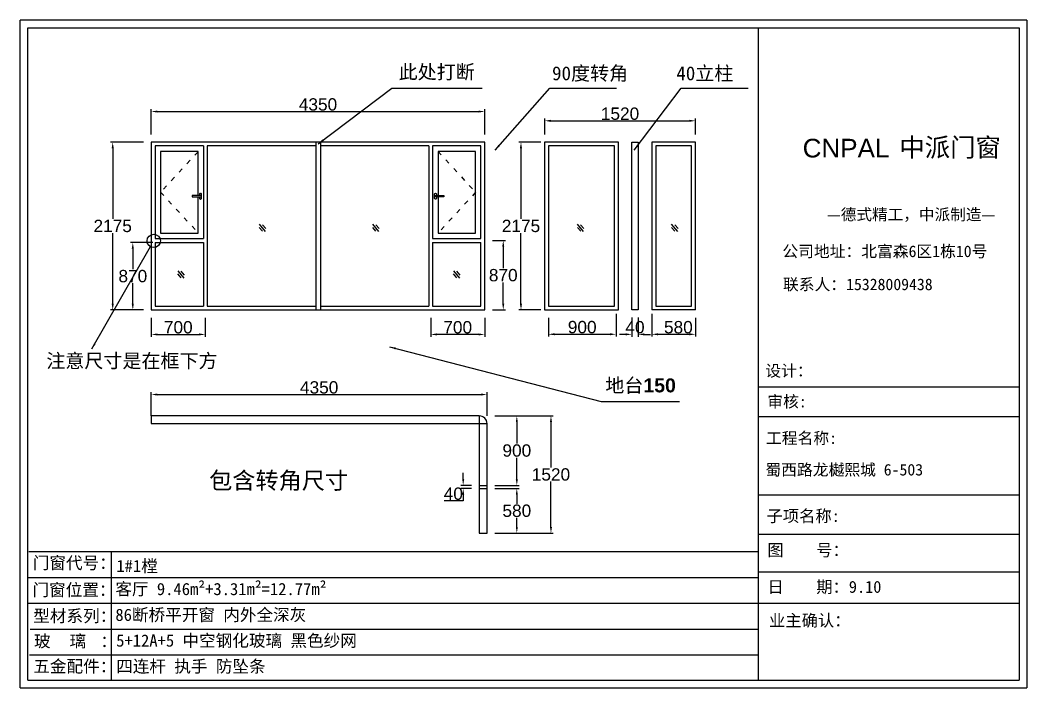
# Model space of a CAD drawing. Header units: inches. Extents: x -138455 to 599497, y -747149 to 13167.
# Drawn here: x 344289 to 357332, y -317110 to -308459 of the extents above; entities that cross this region are included whole.
import ezdxf

# ---------------------------------------------------------------- set-up
doc = ezdxf.new("R2010")
doc.units = ezdxf.units.IN
doc.header["$MEASUREMENT"] = 0
doc.header["$PDMODE"] = 35
doc.header["$PDSIZE"] = -3
doc.linetypes.add('ACAD_ISO03W100', pattern=[30, 12, -18])
doc.layers.add('0 @ 1', color=7, linetype='Continuous')
doc.styles.add('Annotative', font='arialbd.ttf')
doc.styles.add('MtXpl_', font='')
doc.styles.add('MtXpl__1', font='')
doc.styles.get("Standard").update_dxf_attribs({"font": 'arial.ttf'})
doc.styles.get('MtXpl_').set_extended_font_data('SimSun')
doc.styles.get('MtXpl__1').set_extended_font_data('SimSun', bold=True)
doc.dimstyles.get("Standard").update_dxf_attribs({"dimtxt": 80, "dimasz": 70, "dimexe": 40, "dimexo": 80, "dimgap": 0, "dimtad": 1, "dimtih": 1, "dimtoh": 1, "dimdec": 0, "dimzin": 0, "dimdsep": 46, "dimtxsty": 'Standard', "dimcen": 0.09, "dimadec": 0, "dimazin": 0, "dimtfac": 1, "dimtdec": 0, "dimtofl": 0, "dimtmove": 0, "dimatfit": 3, "dimfxl": 0, "dimtolj": 1, "dimtzin": 0, "dimarcsym": 0})

# ---------------------------------------------------------------- blocks, each defined once
blk = doc.blocks.new('*D1434')
at = {"color": 0, "lineweight": -2, "transparency": 16777216}
for p, q in [((345988, -309939), (345988, -309613)), ((350308, -309939), (350308, -309613)), ((346068, -309643), (350228, -309643))]:
    blk.add_line(p, q, dxfattribs=at)
at = {"color": 0, "transparency": 16777216}
for points in [[(346068, -309630), (346068, -309657), (345988, -309643)], [(350228, -309630), (350228, -309657), (350308, -309643)]]:
    blk.add_solid(points, dxfattribs=at)
at = {"layer": 'Defpoints', "color": 0, "transparency": 16777216}
for p in [(350308, -309643), (345988, -310039), (350308, -310039)]:
    blk.add_point(p, dxfattribs=at)
at = {"color": 0, "transparency": 16777216, "insert": (348148, -309552), "char_height": 160, "attachment_point": 5}
blk.add_mtext('\\A1;4350', dxfattribs=at)
blk = doc.blocks.new('*D1435')
at = {"color": 0, "lineweight": -2, "transparency": 16777216}
for p, q in [((345888, -310039), (345458, -310039)), ((345488, -310119), (345488, -311035)), ((345488, -312134), (345488, -311218)), ((345888, -312214), (345458, -312214))]:
    blk.add_line(p, q, dxfattribs=at)
at = {"color": 0, "transparency": 16777216}
for points in [[(345475, -310119), (345502, -310119), (345488, -310039)], [(345475, -312134), (345502, -312134), (345488, -312214)]]:
    blk.add_solid(points, dxfattribs=at)
at = {"layer": 'Defpoints', "color": 0, "transparency": 16777216}
for p in [(345988, -310039), (345488, -312214), (345988, -312214)]:
    blk.add_point(p, dxfattribs=at)
at = {"color": 0, "transparency": 16777216, "insert": (345488, -311126), "char_height": 160, "attachment_point": 5}
blk.add_mtext('\\A1;2175', dxfattribs=at)
blk = doc.blocks.new('*D1436')
at = {"color": 0, "lineweight": -2, "transparency": 16777216}
for p, q in [((345988, -312314), (345988, -312561)), ((346688, -312314), (346688, -312561)), ((346068, -312531), (346608, -312531))]:
    blk.add_line(p, q, dxfattribs=at)
at = {"color": 0, "transparency": 16777216}
for points in [[(346068, -312518), (346068, -312544), (345988, -312531)], [(346608, -312518), (346608, -312544), (346688, -312531)]]:
    blk.add_solid(points, dxfattribs=at)
at = {"layer": 'Defpoints', "color": 0, "transparency": 16777216}
for p in [(345988, -312214), (346688, -312214), (346688, -312531)]:
    blk.add_point(p, dxfattribs=at)
at = {"color": 0, "transparency": 16777216, "insert": (346338, -312439), "char_height": 160, "attachment_point": 5}
blk.add_mtext('\\A1;700', dxfattribs=at)
blk = doc.blocks.new('*D1437')
at = {"color": 0, "lineweight": -2, "transparency": 16777216}
for p, q in [((349608, -312314), (349608, -312561)), ((350308, -312314), (350308, -312561)), ((350228, -312531), (349688, -312531))]:
    blk.add_line(p, q, dxfattribs=at)
at = {"color": 0, "transparency": 16777216}
for points in [[(349688, -312518), (349688, -312544), (349608, -312531)], [(350228, -312518), (350228, -312544), (350308, -312531)]]:
    blk.add_solid(points, dxfattribs=at)
at = {"layer": 'Defpoints', "color": 0, "transparency": 16777216}
for p in [(349608, -312214), (350308, -312214), (349608, -312531)]:
    blk.add_point(p, dxfattribs=at)
at = {"color": 0, "transparency": 16777216, "insert": (349958, -312439), "char_height": 160, "attachment_point": 5}
blk.add_mtext('\\A1;700', dxfattribs=at)
blk = doc.blocks.new('123as')
at = {"color": 0}
for p, q in [((90189, 51387), (90252, 51462)), ((90194, 51330), (90312, 51470)), ((90251, 51335), (90314, 51410))]:
    blk.add_line(p, q, dxfattribs=at)
blk = doc.blocks.new('dzcs')
blk.add_lwpolyline([(142096, -3328), (142196, -3328, 0.414214), (142206, -3318), (142206, -3318, 0.414214), (142196, -3308), (142096, -3308, 0.414214), (142086, -3318), (142086, -3318, 0.414214)], format="xyb", close=True)
blk.add_lwpolyline([(142182, -3328), (142182, -3342, 0.414214), (142196, -3355), (142196, -3355, 0.414214), (142209, -3342), (142209, -3294, 0.414214), (142196, -3280), (142196, -3280, 0.414214), (142182, -3294), (142182, -3308)], format="xyb")
blk = doc.blocks.new('*D1438')
at = {"color": 0, "lineweight": -2, "transparency": 16777216}
for p, q in [((351033, -310039), (350748, -310039)), ((350778, -310119), (350778, -311035)), ((350778, -312134), (350778, -311218)), ((351033, -312214), (350748, -312214))]:
    blk.add_line(p, q, dxfattribs=at)
at = {"color": 0, "transparency": 16777216}
for points in [[(350764, -310119), (350791, -310119), (350778, -310039)], [(350764, -312134), (350791, -312134), (350778, -312214)]]:
    blk.add_solid(points, dxfattribs=at)
at = {"layer": 'Defpoints', "color": 0, "transparency": 16777216}
for p in [(351133, -310039), (350778, -312214), (351133, -312214)]:
    blk.add_point(p, dxfattribs=at)
at = {"color": 0, "transparency": 16777216, "insert": (350778, -311126), "char_height": 160, "attachment_point": 5}
blk.add_mtext('\\A1;2175', dxfattribs=at)
blk = doc.blocks.new('*D1456')
at = {"color": 0, "lineweight": -2, "transparency": 16777216}
for p, q in [((346009, -311339), (345719, -311339)), ((345749, -311419), (345749, -311685)), ((345749, -312134), (345749, -311868)), ((345888, -312214), (345719, -312214))]:
    blk.add_line(p, q, dxfattribs=at)
at = {"color": 0, "transparency": 16777216}
for points in [[(345735, -311419), (345762, -311419), (345749, -311339)], [(345735, -312134), (345762, -312134), (345749, -312214)]]:
    blk.add_solid(points, dxfattribs=at)
at = {"layer": 'Defpoints', "color": 0, "transparency": 16777216}
for p in [(346109, -311339), (345749, -312214), (345988, -312214)]:
    blk.add_point(p, dxfattribs=at)
at = {"color": 0, "transparency": 16777216, "insert": (345749, -311776), "char_height": 160, "attachment_point": 5}
blk.add_mtext('\\A1;870', dxfattribs=at)
blk = doc.blocks.new('*D1457')
at = {"color": 0, "lineweight": -2, "transparency": 16777216}
for p, q in [((351085, -309939), (351085, -309733)), ((351165, -309763), (352958, -309763)), ((353038, -309939), (353038, -309733))]:
    blk.add_line(p, q, dxfattribs=at)
at = {"color": 0, "transparency": 16777216}
for points in [[(351165, -309750), (351165, -309777), (351085, -309763)], [(352958, -309750), (352958, -309777), (353038, -309763)]]:
    blk.add_solid(points, dxfattribs=at)
at = {"layer": 'Defpoints', "color": 0, "transparency": 16777216}
for p in [(353038, -309763), (351085, -310039), (353038, -310039)]:
    blk.add_point(p, dxfattribs=at)
at = {"color": 0, "transparency": 16777216, "insert": (352061, -309672), "char_height": 160, "width": 462.65, "attachment_point": 5}
blk.add_mtext('\\A1;1520', dxfattribs=at)
blk = doc.blocks.new('*D1458')
at = {"color": 0, "lineweight": -2, "transparency": 16777216}
for p, q in [((351133, -312314), (351133, -312559)), ((352009, -312264), (352009, -312559)), ((351213, -312529), (351929, -312529))]:
    blk.add_line(p, q, dxfattribs=at)
at = {"color": 0, "transparency": 16777216}
for points in [[(351213, -312515), (351213, -312542), (351133, -312529)], [(351929, -312515), (351929, -312542), (352009, -312529)]]:
    blk.add_solid(points, dxfattribs=at)
at = {"layer": 'Defpoints', "color": 0, "transparency": 16777216}
for p in [(351133, -312214), (352009, -312164), (352009, -312529)]:
    blk.add_point(p, dxfattribs=at)
at = {"color": 0, "transparency": 16777216, "insert": (351571, -312437), "char_height": 160, "width": 43.12, "attachment_point": 5}
blk.add_mtext('\\A1;900', dxfattribs=at)
blk = doc.blocks.new('*D1459')
at = {"color": 0, "lineweight": -2, "transparency": 16777216}
for p, q in [((352474, -312264), (352474, -312559)), ((353038, -312314), (353038, -312559)), ((352554, -312529), (352958, -312529))]:
    blk.add_line(p, q, dxfattribs=at)
at = {"color": 0, "transparency": 16777216}
for points in [[(352554, -312516), (352554, -312543), (352474, -312529)], [(352958, -312516), (352958, -312543), (353038, -312529)]]:
    blk.add_solid(points, dxfattribs=at)
at = {"layer": 'Defpoints', "color": 0, "transparency": 16777216}
for p in [(352474, -312164), (353038, -312214), (353038, -312529)]:
    blk.add_point(p, dxfattribs=at)
at = {"color": 0, "transparency": 16777216, "insert": (352817, -312438), "char_height": 160, "attachment_point": 5}
blk.add_mtext('\\A1;580', dxfattribs=at)
blk = doc.blocks.new('*D1460')
at = {"color": 0, "lineweight": -2, "transparency": 16777216}
for p, q in [((350438, -313586), (351196, -313586)), ((351166, -313666), (351166, -314255)), ((351166, -315026), (351166, -314438)), ((350438, -315106), (351196, -315106))]:
    blk.add_line(p, q, dxfattribs=at)
at = {"color": 0, "transparency": 16777216}
for points in [[(351153, -313666), (351180, -313666), (351166, -313586)], [(351153, -315026), (351180, -315026), (351166, -315106)]]:
    blk.add_solid(points, dxfattribs=at)
at = {"layer": 'Defpoints', "color": 0, "transparency": 16777216}
for p in [(350338, -313586), (350338, -315106), (351166, -315106)]:
    blk.add_point(p, dxfattribs=at)
at = {"color": 0, "transparency": 16777216, "insert": (351166, -314346), "char_height": 160, "attachment_point": 5}
blk.add_mtext('\\A1;1520', dxfattribs=at)
blk = doc.blocks.new('*D1461')
at = {"color": 0, "lineweight": -2, "transparency": 16777216}
for p, q in [((350438, -313586), (350754, -313586)), ((350724, -313666), (350724, -313945)), ((350724, -314406), (350724, -314128)), ((350438, -314486), (350754, -314486))]:
    blk.add_line(p, q, dxfattribs=at)
at = {"color": 0, "transparency": 16777216}
for points in [[(350711, -313666), (350737, -313666), (350724, -313586)], [(350711, -314406), (350737, -314406), (350724, -314486)]]:
    blk.add_solid(points, dxfattribs=at)
at = {"layer": 'Defpoints', "color": 0, "transparency": 16777216}
for p in [(350338, -313586), (350338, -314486), (350724, -314486)]:
    blk.add_point(p, dxfattribs=at)
at = {"color": 0, "transparency": 16777216, "insert": (350724, -314036), "char_height": 160, "attachment_point": 5}
blk.add_mtext('\\A1;900', dxfattribs=at)
blk = doc.blocks.new('*D1462')
at = {"color": 0, "lineweight": -2, "transparency": 16777216}
for p, q in [((350438, -314526), (350754, -314526)), ((350724, -314606), (350724, -314725)), ((350724, -315026), (350724, -314908)), ((350438, -315106), (350754, -315106))]:
    blk.add_line(p, q, dxfattribs=at)
at = {"color": 0, "transparency": 16777216}
for points in [[(350711, -314606), (350737, -314606), (350724, -314526)], [(350711, -315026), (350737, -315026), (350724, -315106)]]:
    blk.add_solid(points, dxfattribs=at)
at = {"layer": 'Defpoints', "color": 0, "transparency": 16777216}
for p in [(350338, -314526), (350338, -315106), (350724, -315106)]:
    blk.add_point(p, dxfattribs=at)
at = {"color": 0, "transparency": 16777216, "insert": (350724, -314816), "char_height": 160, "attachment_point": 5}
blk.add_mtext('\\A1;580', dxfattribs=at)
blk = doc.blocks.new('*D1463')
at = {"color": 0, "lineweight": -2, "transparency": 16777216}
for p, q in [((350029, -314406), (350029, -314326)), ((350138, -314486), (349999, -314486)), ((350138, -314526), (349999, -314526)), ((350029, -314686), (349784, -314686)), ((350029, -314606), (350029, -314686))]:
    blk.add_line(p, q, dxfattribs=at)
at = {"color": 0, "transparency": 16777216}
for points in [[(350016, -314406), (350042, -314406), (350029, -314486)], [(350016, -314606), (350042, -314606), (350029, -314526)]]:
    blk.add_solid(points, dxfattribs=at)
at = {"layer": 'Defpoints', "color": 0, "transparency": 16777216}
for p in [(350029, -314526), (350238, -314486), (350238, -314526)]:
    blk.add_point(p, dxfattribs=at)
at = {"color": 0, "transparency": 16777216, "insert": (349901, -314595), "char_height": 160, "attachment_point": 5}
blk.add_mtext('\\A1;40', dxfattribs=at)
blk = doc.blocks.new('*D1466')
at = {"color": 0, "lineweight": -2, "transparency": 16777216}
for p, q in [((345988, -313586), (345988, -313280)), ((350338, -313586), (350338, -313280)), ((346068, -313310), (350258, -313310))]:
    blk.add_line(p, q, dxfattribs=at)
at = {"color": 0, "transparency": 16777216}
for points in [[(346068, -313296), (346068, -313323), (345988, -313310)], [(350258, -313296), (350258, -313323), (350338, -313310)]]:
    blk.add_solid(points, dxfattribs=at)
at = {"layer": 'Defpoints', "color": 0, "transparency": 16777216}
for p in [(350338, -313310), (345988, -313686), (350338, -313686)]:
    blk.add_point(p, dxfattribs=at)
at = {"color": 0, "transparency": 16777216, "insert": (348163, -313218), "char_height": 160, "attachment_point": 5}
blk.add_mtext('\\A1;4350', dxfattribs=at)
blk = doc.blocks.new('*D1477')
at = {"color": 0, "lineweight": -2, "transparency": 16777216}
for p, q in [((350408, -311314), (350578, -311314)), ((350548, -311394), (350548, -311672)), ((350548, -312134), (350548, -311856)), ((350408, -312214), (350578, -312214))]:
    blk.add_line(p, q, dxfattribs=at)
at = {"color": 0, "transparency": 16777216}
for points in [[(350535, -311394), (350561, -311394), (350548, -311314)], [(350535, -312134), (350561, -312134), (350548, -312214)]]:
    blk.add_solid(points, dxfattribs=at)
at = {"layer": 'Defpoints', "color": 0, "transparency": 16777216}
for p in [(350308, -311314), (350308, -312214), (350548, -312214)]:
    blk.add_point(p, dxfattribs=at)
at = {"color": 0, "transparency": 16777216, "insert": (350548, -311764), "char_height": 160, "attachment_point": 5}
blk.add_mtext('\\A1;870', dxfattribs=at)
blk = doc.blocks.new('*D1478')
at = {"color": 0, "lineweight": -2, "transparency": 16777216}
for p, q in [((352216, -312313), (352216, -312560)), ((352295, -312313), (352295, -312560)), ((352136, -312530), (352056, -312530)), ((352375, -312530), (352455, -312530))]:
    blk.add_line(p, q, dxfattribs=at)
at = {"color": 0, "transparency": 16777216}
for points in [[(352136, -312517), (352136, -312543), (352216, -312530)], [(352375, -312517), (352375, -312543), (352295, -312530)]]:
    blk.add_solid(points, dxfattribs=at)
at = {"layer": 'Defpoints', "color": 0, "transparency": 16777216}
for p in [(352216, -312213), (352295, -312213), (352295, -312530)]:
    blk.add_point(p, dxfattribs=at)
at = {"color": 0, "transparency": 16777216, "insert": (352255, -312438), "char_height": 160, "attachment_point": 5}
blk.add_mtext('\\A1;40', dxfattribs=at)

msp = doc.modelspace()

# ---------------------------------------------------------------- linework, layer by layer
for p, q in [((357331.9, -308459), (344289, -308459)), ((344289, -317109.9), (344289, -308459)), ((357331.9, -308459), (357331.9, -317109.9)), ((344389, -308559), (357231.9, -308559)), ((344389, -317009.9), (344389, -308559)), ((353848.8, -308559), (353848.8, -317009.9)), ((357231.9, -308559), (357231.9, -317009.9)), ((350308.4, -310038.9), (345988.4, -310038.9)), ((345988.4, -310038.9), (345988.4, -312213.9)), ((346593.4, -310158.9), (346108.4, -310158.9)), ((346108.4, -310158.9), (346108.4, -311218.9)), ((346593.4, -310730), (346593.4, -310158.9)), ((346663.4, -310088.9), (346663.4, -311288.9)), ((346713.4, -310088.9), (346713.4, -312163.9)), ((348118.4, -310038.9), (348118.4, -312213.9)), ((348178.4, -310038.9), (348178.4, -312213.9)), ((349583.4, -310088.9), (349583.4, -312163.9)), ((349633.4, -310088.9), (349633.4, -311288.9)), ((350308.4, -312213.9), (350308.4, -310038.9)), ((351084.5, -310038.9), (351084.5, -312213.9)), ((351990.6, -310038.9), (351084.5, -310038.9)), ((351990.6, -310088.9), (351134.5, -310088.9)), ((351134.5, -310088.9), (351134.5, -312163.9)), ((352040.6, -310038.9), (351961.3, -310038.9)), ((351990.6, -312163.9), (351990.6, -310088.9)), ((352040.6, -312213.9), (352040.6, -310038.9)), ((352215.8, -312213.4), (352215.8, -310038.4)), ((352215.8, -310038.4), (352295.1, -310038.4)), ((352295.1, -310038.4), (352295.1, -312213.4)), ((353038, -310038.9), (352474.1, -310038.9)), ((352474.1, -310038.9), (352474.1, -312213.9)), ((352988, -310088.9), (352524.1, -310088.9)), ((352524.1, -310088.9), (352524.1, -312163.9)), ((352988, -312163.9), (352988, -310088.9)), ((353038, -312213.9), (353038, -310038.9)), ((346593.4, -311218.9), (346593.4, -310750)), ((346038.4, -311288.9), (346663.4, -311288.9)), ((346108.4, -311218.9), (346593.4, -311218.9)), ((349633.4, -311288.9), (350258.4, -311288.9)), ((346038.4, -311338.9), (346663.4, -311338.9)), ((346663.4, -311338.9), (346663.4, -312163.9)), ((349633.4, -311338.9), (349633.4, -312163.9)), ((349633.4, -311338.9), (350258.4, -311338.9)), ((345988.4, -312213.9), (350308.4, -312213.9)), ((351084.5, -312213.9), (351961.3, -312213.9)), ((351134.5, -312163.9), (351990.6, -312163.9)), ((351961.3, -312213.9), (352040.6, -312213.9)), ((352295.1, -312213.4), (352215.8, -312213.4)), ((353038, -312213.9), (352474.1, -312213.9)), ((352524.1, -312163.9), (352988, -312163.9)), ((353848.8, -313211.7), (357231.9, -313211.7)), ((350237.7, -313586.4), (350237.7, -315106.4)), ((353848.8, -313592.1), (357231.9, -313592.1)), ((350237.7, -314486.4), (350337.7, -314486.4)), ((350237.7, -314526.4), (350337.7, -314526.4)), ((353848.8, -314608.5), (357231.9, -314608.5)), ((350237.7, -315106.4), (350337.7, -315106.4)), ((353848.8, -315118.3), (357231.9, -315118.3)), ((344401.1, -315344.7), (353848.8, -315344.7)), ((345469, -315344.7), (345469, -317013.7)), ((353848.8, -315605.6), (357231.9, -315605.6)), ((344389, -315678.5), (353848.8, -315678.5)), ((344389, -316012.3), (353848.8, -316012.3)), ((353848.8, -316012.3), (357231.9, -316012.3)), ((344418.1, -316350.8), (353848.8, -316350.8)), ((344408.2, -316679.9), (353848.8, -316679.9)), ((344389, -317009.9), (357231.9, -317009.9)), ((344289, -317109.9), (357331.9, -317109.9))]:
    msp.add_line(p, q)
for points in [[(346663.4, -310088.9), (346038.4, -310088.9), (346038.4, -311288.9)], [(348118.4, -310088.9), (346713.4, -310088.9)], [(349583.4, -310088.9), (348178.4, -310088.9)], [(350258.4, -311288.9), (350258.4, -310088.9), (349633.4, -310088.9)], [(349703.4, -311218.9), (350188.4, -311218.9), (350188.4, -310158.9), (349703.4, -310158.9), (349703.4, -310730)], [(349703.4, -310750), (349703.4, -311218.9)], [(346038.4, -311338.9), (346038.4, -312163.9), (346663.4, -312163.9)], [(349633.4, -312163.9), (350258.4, -312163.9), (350258.4, -311338.9)], [(346713.4, -312163.9), (348118.4, -312163.9)], [(348178.4, -312163.9), (349583.4, -312163.9)]]:
    msp.add_lwpolyline(points)
at = {"linetype": 'ACAD_ISO03W100', "ltscale": 5}
for points in [[(349703.4, -310158.9), (350188.4, -310688.9), (349703.4, -311218.9)], [(346593.4, -310164.5), (346108.4, -310688.9), (346593.4, -311213.2)]]:
    msp.add_lwpolyline(points, dxfattribs=at)
msp.add_lwpolyline([(350337.7, -315106.4), (350337.7, -313686.4, 0.4142136), (350237.7, -313586.4), (345987.7, -313586.4), (345987.7, -313686.4), (350337.7, -313686.4)], format="xyb")
msp.add_circle((346019.5, -311319), 86)

# ---------------------------------------------------------------- block references
msp.add_blockref('dzcs', (204430.6, -307422.2))
at = {"xscale": -1}
msp.add_blockref('dzcs', (491866.1, -307422.2), dxfattribs=at)
at = {"xscale": -0.6684526412304121, "yscale": 0.6684526412304121, "zscale": 0.6684526412304121}
for p in [(407757.3, -345509.7), (409227.8, -345509.7), (411880.2, -345509.7), (413099.3, -345509.7), (406704.7, -346111.6), (410275.1, -346111.6)]:
    msp.add_blockref('123as', p, dxfattribs=at)

# ---------------------------------------------------------------- texts
msp.add_text('CNPAL', height=241.23).set_placement((354427.3, -310238))
for s, height, style, p in [('中派门窗', 241.23, 'MtXpl_', (355679.8, -310228)), ('—德式精工，中派制造—', 148.451, 'MtXpl_', (354740.5, -311051.2)), ('公司地址：北富森6区1栋10号', 149.879, 'MtXpl_', (354164, -311528.7)), ('联系人：15328009438', 149.879, 'MtXpl_', (354172.2, -311957.2)), ('设计：', 149.88, 'MtXpl_', (353943.2, -313076.6)), ('审核:', 149.88, 'MtXpl_', (353968.9, -313475.8)), ('工程名称:', 149.88, 'MtXpl_', (353952.2, -313949.1)), ('蜀西路龙樾熙城 6-503', 149.879, 'MtXpl_', (353944.7, -314358.6)), ('子项名称:', 154.88, 'MtXpl_', (353958.2, -314959.8)), ('图    号：', 154.88, 'MtXpl_', (353969.8, -315402.8)), ('1#1樘', 157.8, 'MtXpl__1', (345535.7, -315609.7)), ('客厅 9.46m²+3.31m²=12.77m²', 157.8, 'MtXpl__1', (345522.8, -315908.2)), ('日    期：9.10', 154.877, 'MtXpl_', (353970.4, -315878.7)), ('86断桥平开窗 内外全深灰 ', 157.8, 'MtXpl__1', (345522.8, -316242)), ('业主确认：', 154.88, 'MtXpl_', (353991.1, -316314.1)), ('5+12A+5 中空钢化玻璃 黑色纱网 ', 157.8, 'MtXpl__1', (345533.2, -316575.8)), ('四连杆 执手 防坠条 ', 157.8, 'MtXpl__1', (345533.2, -316909.6))]:
    msp.add_text(s, height=height, dxfattribs=dict(style=style)).set_placement(p)
at = {"layer": '0 @ 1', "style": 'Annotative'}
for s, p in [('门窗代号：', (344452.3, -315569.6)), ('门窗位置：', (344448.9, -315918.8)), ('型材系列：', (344458.8, -316256.6)), ('玻    璃   ：', (344469, -316582.6)), ('五金配件：', (344459.1, -316908.9))]:
    msp.add_text(s, height=157.8, dxfattribs=at).set_placement(p)
at = {"layer": '0 @ 1', "attachment_point": 1, "style": 'Annotative'}
for s, width, insert, char_height in [('{\\fSimSun|b1|i0|c134|p2;此处打断}', 1585.133, (349192.8, -309040.2), 180.693), ('{\\fSimSun|b1|i0|c134|p2;90度转角}', 1585.133, (351180.5, -309057.6), 180.693), ('{\\fSimSun|b1|i0|c134|p2;40立柱}', 1585.133, (352790.3, -309057.6), 180.693), ('{\\fSimSun|b1|i0|c134|p2;注意尺寸是在框下方}', 2383.5, (344628.5, -312782.5), 180.693), ('{\\fSimSun|b1|i0|c134|p2;地台}150', 959.306, (351870.4, -313100.8), 180.693), ('{\\fSimSun|b1|i0|c134|p2;包含转角尺寸}', 2496, (346737.5, -314313), 220)]:
    msp.add_mtext_dynamic_manual_height_columns(s, width=width, gutter_width=903.5, heights=[0], dxfattribs=dict(at, insert=insert, char_height=char_height))

# ---------------------------------------------------------------- dimensions: what is measured, and where the dimension line sits
for base, p1, p2, text, picture, middle in [((350308.4, -309643.4), (345988.4, -310038.9), (350308.4, -310038.9), '4350', '*D1434', (348148.4, -309643.4)), ((352295.1, -312530), (352215.8, -312213.4), (352295.1, -312213.4), '40', '*D1478', (352255.5, -312530)), ((353038, -312529.5), (352474.1, -312163.9), (353038, -312213.9), '580', '*D1459', (352817.4, -312529.5))]:
    dim = msp.add_linear_dim(base=base, p1=p1, p2=p2, text=text, dimstyle='Standard', override={"dimtxt": 160, "dimasz": 80, "dimexe": 30, "dimexo": 100, "dimgap": 10})
    dim.commit()
    dim.dimension.update_dxf_attribs({"geometry": picture, "text_midpoint": middle, "dimtype": 160})
for base, p1, p2, text, picture, middle in [((353038, -309763.4), (351084.5, -310038.9), (353038, -310038.9), '1520', '*D1457', (352061.3, -309671.7)), ((352009.3, -312528.6), (351132.5, -312213.9), (352009.3, -312163.9), '900', '*D1458', (351570.9, -312436.9))]:
    dim = msp.add_linear_dim(base=base, p1=p1, p2=p2, text=text, dimstyle='Standard', override={"dimtxt": 160, "dimasz": 80, "dimexe": 30, "dimexo": 100, "dimgap": 10})
    dim.commit()
    dim.dimension.update_dxf_attribs({"geometry": picture, "text_midpoint": middle})
for base, p1, p2, angle, picture, middle in [((345488.2, -312213.9), (345988.4, -310038.9), (345988.4, -312213.9), 90, '*D1435', (345488.2, -311126.4)), ((350777.8, -312213.9), (351132.5, -310038.9), (351132.5, -312213.9), 90, '*D1438', (350777.8, -311126.4)), ((349608.4, -312530.9), (350308.4, -312213.9), (349608.4, -312213.9), 180, '*D1437', (349958.4, -312439.2)), ((350723.9, -314486.4), (350337.7, -313586.4), (350337.7, -314486.4), 90, '*D1461', (350723.9, -314036.4)), ((350028.9, -314526.4), (350237.7, -314486.4), (350237.7, -314526.4), 90, '*D1463', (349901.4, -314594.7)), ((350723.9, -315106.4), (350337.7, -314526.4), (350337.7, -315106.4), 90, '*D1462', (350723.9, -314816.4))]:
    dim = msp.add_linear_dim(base=base, p1=p1, p2=p2, angle=angle, dimstyle='Standard', override={"dimtxt": 160, "dimasz": 80, "dimexe": 30, "dimexo": 100, "dimgap": 10})
    dim.commit()
    dim.dimension.update_dxf_attribs({"geometry": picture, "text_midpoint": middle})
for base, p1, p2, picture, middle in [((350548.2, -312213.9), (350308.4, -311313.9), (350308.4, -312213.9), '*D1477', (350548.2, -311763.9)), ((345748.6, -312213.9), (346109, -311338.9), (345988.4, -312213.9), '*D1456', (345748.6, -311776.4))]:
    dim = msp.add_linear_dim(base=base, p1=p1, p2=p2, angle=90, text='870', dimstyle='Standard', override={"dimtxt": 160, "dimasz": 80, "dimexe": 30, "dimexo": 100, "dimgap": 10})
    dim.commit()
    dim.dimension.update_dxf_attribs({"geometry": picture, "text_midpoint": middle})
for base, p1, p2, picture, middle in [((346688.4, -312530.9), (345988.4, -312213.9), (346688.4, -312213.9), '*D1436', (346338.4, -312439.2)), ((350337.7, -313309.6), (345987.7, -313686.4), (350337.7, -313686.4), '*D1466', (348162.7, -313217.8))]:
    dim = msp.add_linear_dim(base=base, p1=p1, p2=p2, dimstyle='Standard', override={"dimtxt": 160, "dimasz": 80, "dimexe": 30, "dimexo": 100, "dimgap": 10})
    dim.commit()
    dim.dimension.update_dxf_attribs({"geometry": picture, "text_midpoint": middle})
dim = msp.add_linear_dim(base=(351166.4, -315106.4), p1=(350337.7, -313586.4), p2=(350337.7, -315106.4), angle=90, dimstyle='Standard', override={"dimtxt": 160, "dimasz": 80, "dimexe": 30, "dimexo": 100, "dimgap": 10})
dim.commit()
dim.dimension.update_dxf_attribs({"geometry": '*D1460', "text_midpoint": (351166.4, -314346.4), "dimtype": 160})

# ---------------------------------------------------------------- leaders
for points in [[(348150.3, -310062), (349104.7, -309340.7), (350272.9, -309340.7)], [(350441.4, -310142.9), (351150.4, -309340.7), (352016.2, -309340.7)], [(352243.5, -310142.9), (352855.2, -309340.7), (353721, -309340.7)], [(345217.5, -312719), (345976.8, -311393.6)], [(349075.4, -312691.9), (351817.8, -313399.8), (352831.3, -313399.8)]]:
    msp.add_leader(points, dimstyle='Standard', override={"dimtxt": 160, "dimasz": 80, "dimexe": 30, "dimexo": 100, "dimgap": 10, "dimtad": 0})

doc.saveas('drawing.dxf')
